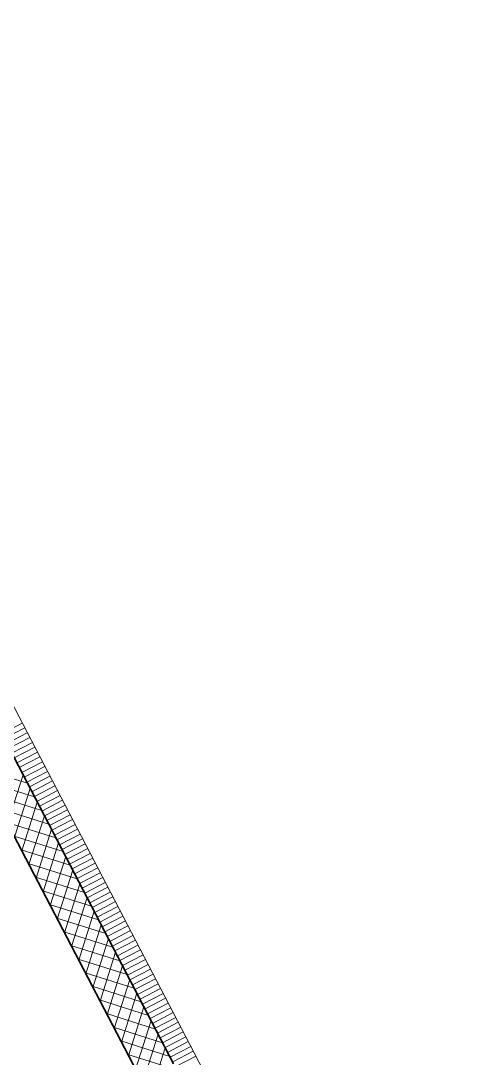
# Model space of a CAD drawing. Header units: metres. Extents: x 2740299.3 to 2740354.3, y 1267793.1 to 1267844.4.
# Drawn here: x 2740327.68 to 2740330.86, y 1267837.29 to 1267844.44 of the extents above; entities that cross this region are included whole.
import ezdxf

# ---------------------------------------------------------------- set-up
doc = ezdxf.new("R2010")
doc.units = ezdxf.units.M
doc.layers.add('grundriss', color=7, linetype='Continuous', true_color=0x000000)

msp = doc.modelspace()

# ---------------------------------------------------------------- linework, layer by layer
at = {"layer": 'grundriss', "color": 7, "linetype": 'Continuous', "lineweight": 18}
for p, q in [((2740328.871, 1267837.3247), (2740325.1688, 1267844.4391)), ((2740335.8045, 1267824.0007), (2740328.871, 1267837.3247))]:
    msp.add_line(p, q, dxfattribs=at)
at = {"layer": 'grundriss', "color": 7, "linetype": 'Continuous', "lineweight": 35}
for p, q in [((2740328.729, 1267837.2508), (2740325.2161, 1267844.0015)), ((2740324.9944, 1267843.8861), (2740328.5073, 1267837.1354))]:
    msp.add_line(p, q, dxfattribs=at)
at = {"layer": 'grundriss', "color": 18, "linetype": 'Continuous', "lineweight": 0, "true_color": 0x000000}
for p, q in [((2740327.6877, 1267839.5985), (2740327.5458, 1267839.5246)), ((2740327.705, 1267839.5652), (2740327.5631, 1267839.4914)), ((2740327.7224, 1267839.532), (2740327.5804, 1267839.4581)), ((2740327.7397, 1267839.4987), (2740327.5977, 1267839.4248)), ((2740327.757, 1267839.4654), (2740327.615, 1267839.3916)), ((2740327.7743, 1267839.4322), (2740327.6324, 1267839.3583)), ((2740327.7916, 1267839.3989), (2740327.6497, 1267839.325)), ((2740327.8089, 1267839.3656), (2740327.667, 1267839.2918)), ((2740327.3863, 1267839.2895), (2740327.7235, 1267839.1832)), ((2740327.8262, 1267839.3324), (2740327.6843, 1267839.2585)), ((2740327.8435, 1267839.2991), (2740327.7016, 1267839.2252)), ((2740327.5862, 1267838.9054), (2740327.6926, 1267839.2426)), ((2740327.8608, 1267839.2658), (2740327.7189, 1267839.192)), ((2740327.8782, 1267839.2326), (2740327.7362, 1267839.1587)), ((2740327.4353, 1267839.1955), (2740327.7725, 1267839.0891)), ((2740327.6352, 1267838.8113), (2740327.7415, 1267839.1485)), ((2740327.8955, 1267839.1993), (2740327.7535, 1267839.1255)), ((2740327.9128, 1267839.166), (2740327.7708, 1267839.0922)), ((2740327.4842, 1267839.1014), (2740327.8214, 1267838.995)), ((2740327.9301, 1267839.1328), (2740327.7882, 1267839.0589)), ((2740327.9474, 1267839.0995), (2740327.8055, 1267839.0257)), ((2740327.5332, 1267839.0073), (2740327.8704, 1267838.9009)), ((2740327.6841, 1267838.7172), (2740327.7905, 1267839.0544)), ((2740327.9647, 1267839.0662), (2740327.8228, 1267838.9924)), ((2740327.982, 1267839.033), (2740327.8401, 1267838.9591)), ((2740327.9993, 1267838.9997), (2740327.8574, 1267838.9259)), ((2740327.7331, 1267838.6231), (2740327.8395, 1267838.9603)), ((2740328.0166, 1267838.9665), (2740327.8747, 1267838.8926)), ((2740328.0339, 1267838.9332), (2740327.892, 1267838.8593)), ((2740327.5822, 1267838.9132), (2740327.9193, 1267838.8068)), ((2740327.7821, 1267838.5291), (2740327.8884, 1267838.8662)), ((2740328.0513, 1267838.8999), (2740327.9093, 1267838.8261)), ((2740328.0686, 1267838.8667), (2740327.9266, 1267838.7928)), ((2740327.6311, 1267838.8191), (2740327.9683, 1267838.7127)), ((2740328.0859, 1267838.8334), (2740327.9439, 1267838.7595)), ((2740328.1032, 1267838.8001), (2740327.9613, 1267838.7263)), ((2740327.6801, 1267838.725), (2740328.0173, 1267838.6186)), ((2740327.831, 1267838.435), (2740327.9374, 1267838.7721)), ((2740328.1205, 1267838.7669), (2740327.9786, 1267838.693)), ((2740328.1378, 1267838.7336), (2740327.9959, 1267838.6597)), ((2740327.88, 1267838.3409), (2740327.9864, 1267838.678)), ((2740328.1551, 1267838.7003), (2740328.0132, 1267838.6265)), ((2740328.1724, 1267838.6671), (2740328.0305, 1267838.5932)), ((2740327.729, 1267838.6309), (2740328.0662, 1267838.5246)), ((2740327.9289, 1267838.2468), (2740328.0353, 1267838.584)), ((2740328.1897, 1267838.6338), (2740328.0478, 1267838.5599)), ((2740328.2071, 1267838.6005), (2740328.0651, 1267838.5267)), ((2740328.2244, 1267838.5673), (2740328.0824, 1267838.4934)), ((2740327.778, 1267838.5368), (2740328.1152, 1267838.4305)), ((2740328.2417, 1267838.534), (2740328.0997, 1267838.4601)), ((2740328.259, 1267838.5007), (2740328.1171, 1267838.4269)), ((2740327.827, 1267838.4427), (2740328.1641, 1267838.3364)), ((2740327.9779, 1267838.1527), (2740328.0843, 1267838.4899)), ((2740328.2763, 1267838.4675), (2740328.1344, 1267838.3936)), ((2740328.2936, 1267838.4342), (2740328.1517, 1267838.3603)), ((2740328.0269, 1267838.0586), (2740328.1332, 1267838.3958)), ((2740328.3109, 1267838.4009), (2740328.169, 1267838.3271)), ((2740328.3282, 1267838.3677), (2740328.1863, 1267838.2938)), ((2740327.8759, 1267838.3487), (2740328.2131, 1267838.2423)), ((2740328.0758, 1267837.9645), (2740328.1822, 1267838.3017)), ((2740328.3455, 1267838.3344), (2740328.2036, 1267838.2605)), ((2740328.3629, 1267838.3011), (2740328.2209, 1267838.2273)), ((2740327.9249, 1267838.2546), (2740328.2621, 1267838.1482)), ((2740328.3802, 1267838.2679), (2740328.2382, 1267838.194)), ((2740328.3975, 1267838.2346), (2740328.2555, 1267838.1608)), ((2740327.9739, 1267838.1605), (2740328.311, 1267838.0541)), ((2740328.1248, 1267837.8704), (2740328.2312, 1267838.2076)), ((2740328.4148, 1267838.2013), (2740328.2728, 1267838.1275)), ((2740328.4321, 1267838.1681), (2740328.2902, 1267838.0942)), ((2740328.0228, 1267838.0664), (2740328.36, 1267837.96)), ((2740328.1738, 1267837.7763), (2740328.2801, 1267838.1135)), ((2740328.4494, 1267838.1348), (2740328.3075, 1267838.061)), ((2740328.4667, 1267838.1015), (2740328.3248, 1267838.0277)), ((2740328.484, 1267838.0683), (2740328.3421, 1267837.9944)), ((2740328.2227, 1267837.6823), (2740328.3291, 1267838.0194)), ((2740328.5013, 1267838.035), (2740328.3594, 1267837.9612)), ((2740328.5186, 1267838.0018), (2740328.3767, 1267837.9279)), ((2740328.0718, 1267837.9723), (2740328.409, 1267837.8659)), ((2740328.2717, 1267837.5882), (2740328.378, 1267837.9253)), ((2740328.536, 1267837.9685), (2740328.394, 1267837.8946)), ((2740328.5533, 1267837.9352), (2740328.4113, 1267837.8614)), ((2740328.1207, 1267837.8782), (2740328.4579, 1267837.7718)), ((2740328.5706, 1267837.902), (2740328.4286, 1267837.8281)), ((2740328.5879, 1267837.8687), (2740328.446, 1267837.7948)), ((2740328.1697, 1267837.7841), (2740328.5069, 1267837.6778)), ((2740328.3206, 1267837.4941), (2740328.427, 1267837.8312)), ((2740328.6052, 1267837.8354), (2740328.4633, 1267837.7616)), ((2740328.6225, 1267837.8022), (2740328.4806, 1267837.7283)), ((2740328.3696, 1267837.4), (2740328.476, 1267837.7372)), ((2740328.6398, 1267837.7689), (2740328.4979, 1267837.695)), ((2740328.6571, 1267837.7356), (2740328.5152, 1267837.6618)), ((2740328.2187, 1267837.69), (2740328.5558, 1267837.5837)), ((2740328.4186, 1267837.3059), (2740328.5249, 1267837.6431)), ((2740328.6744, 1267837.7024), (2740328.5325, 1267837.6285)), ((2740328.6918, 1267837.6691), (2740328.5498, 1267837.5952)), ((2740328.2676, 1267837.5959), (2740328.6048, 1267837.4896)), ((2740328.7091, 1267837.6358), (2740328.5671, 1267837.562)), ((2740328.7264, 1267837.6026), (2740328.5844, 1267837.5287)), ((2740328.7437, 1267837.5693), (2740328.6018, 1267837.4954)), ((2740328.3166, 1267837.5019), (2740328.6538, 1267837.3955)), ((2740328.4675, 1267837.2118), (2740328.5739, 1267837.549)), ((2740328.761, 1267837.536), (2740328.6191, 1267837.4622)), ((2740328.7783, 1267837.5028), (2740328.6364, 1267837.4289)), ((2740328.525, 1267837.1446), (2740328.6229, 1267837.4549)), ((2740328.7956, 1267837.4695), (2740328.6537, 1267837.3956)), ((2740328.8129, 1267837.4362), (2740328.671, 1267837.3624)), ((2740328.3656, 1267837.4078), (2740328.7027, 1267837.3014)), ((2740328.6191, 1267837.1936), (2740328.6718, 1267837.3608)), ((2740328.8302, 1267837.403), (2740328.6883, 1267837.3291)), ((2740328.8475, 1267837.3697), (2740328.7056, 1267837.2958)), ((2740328.4145, 1267837.3137), (2740328.6855, 1267837.2282)), ((2740328.8649, 1267837.3364), (2740328.7229, 1267837.2626)), ((2740328.8822, 1267837.3032), (2740328.7402, 1267837.2293))]:
    msp.add_line(p, q, dxfattribs=at)

doc.saveas('drawing.dxf')
